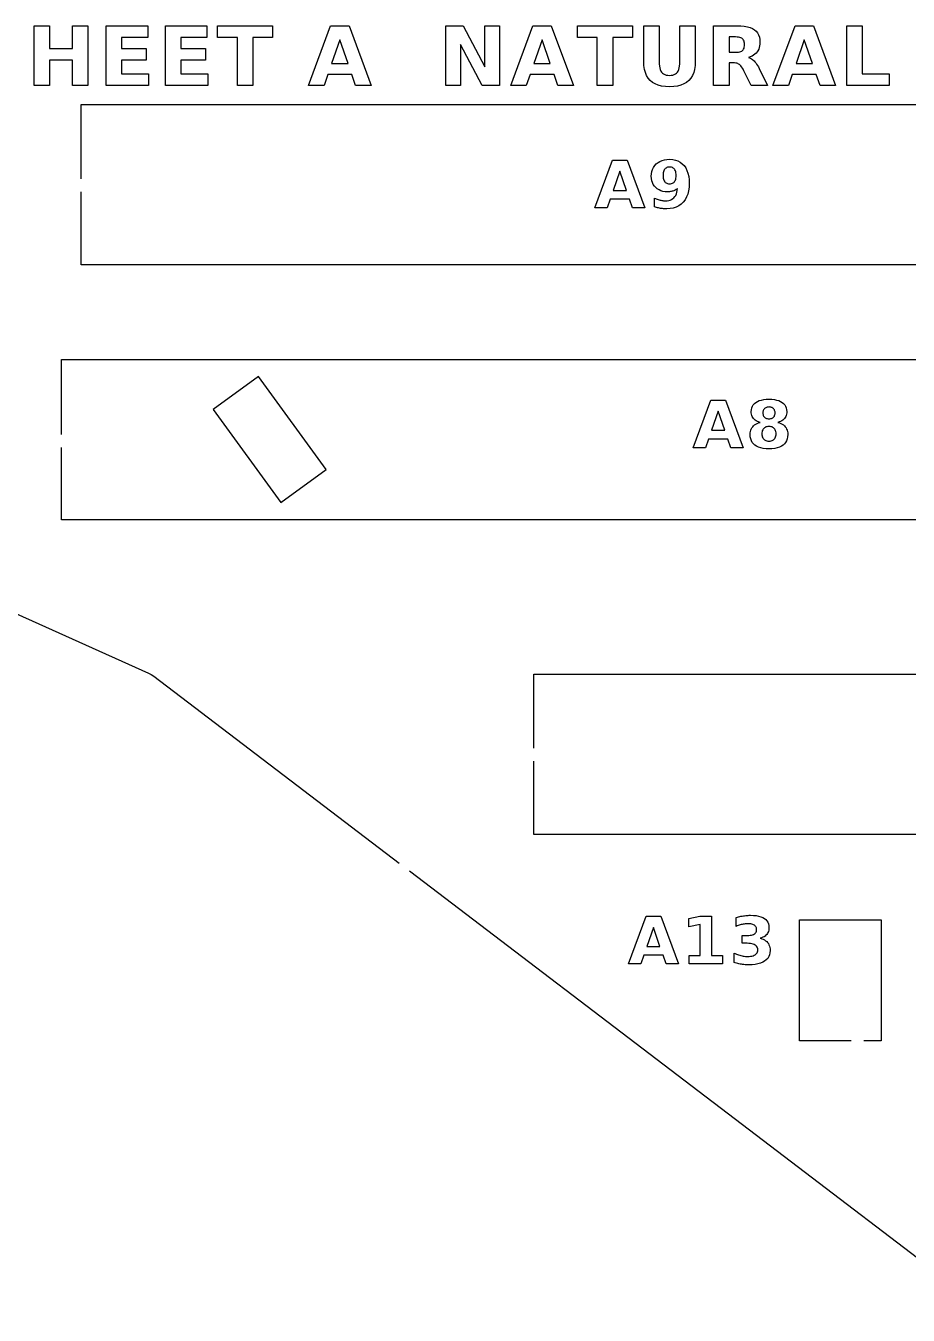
# Model space of a CAD drawing. Header units: millimetres. Extents: x 3 to 297, y 5 to 295.
# Drawn here: x 78.6 to 123.5, y 224.5 to 290 of the extents above; entities that cross this region are included whole.
import ezdxf

# ---------------------------------------------------------------- set-up
doc = ezdxf.new("R2010")
doc.units = ezdxf.units.MM
doc.layers.add('CUT', color=1, linetype='CONTINUOUS')
doc.layers.add('ENGRAVE', color=5, linetype='CONTINUOUS')

msp = doc.modelspace()

# ---------------------------------------------------------------- linework, layer by layer
at = {"layer": 'CUT', "color": 1}
for points in [[(81.425, 282.252), (81.425, 286.027), (138.575, 286.027), (138.575, 282.402)], [(138.575, 281.752), (138.575, 277.877), (81.425, 277.877), (81.425, 281.602)], [(13.9342, 267.4447), (13.3839, 273.9465), (9.5974, 273.626), (9.0788, 279.7541), (14.31, 280.1969), (14.5364, 277.5229), (22.4451, 279.8128), (22.5821, 279.8449), (22.7237, 279.8629), (22.8664, 279.866), (23.0086, 279.8544), (23.147, 279.8285), (47.2868, 273.9898), (47.4074, 273.9546), (47.5243, 273.9084), (84.8402, 257.125), (84.9775, 257.0536), (85.1057, 256.967), (97.5829, 247.4621)], [(80.425, 269.25), (80.425, 273.075), (149.575, 273.075), (149.575, 269.5)], [(129.1, 264.925), (80.425, 264.925), (80.425, 268.6)], [(104.425, 253.3), (104.425, 257.075), (155.575, 257.075), (155.575, 253.45)], [(155.575, 252.8), (155.575, 248.925), (104.425, 248.925), (104.425, 252.65)], [(98.0999, 247.0682), (128.9733, 223.5493)], [(120.55, 238.425), (117.925, 238.425), (117.925, 244.575), (122.075, 244.575), (122.075, 238.425), (121.2, 238.425)]]:
    msp.add_lwpolyline(points, dxfattribs=at)
msp.add_lwpolyline([(91.5664, 265.796), (93.8721, 267.4712), (90.4336, 272.204), (88.1279, 270.5288), (91.5664, 265.796)], close=True, dxfattribs=at)
at = {"layer": 'ENGRAVE', "color": 5}
for points in [[(81.7524, 290.0375), (81.7524, 287), (80.9691, 287), (80.9691, 288.2878), (79.8135, 288.2878), (79.8135, 287), (79.0302, 287), (79.0302, 290.0375), (79.8135, 290.0375), (79.8135, 288.8799), (80.9691, 288.8799), (80.9691, 290.0375), (81.7524, 290.0375)], [(84.7185, 288.8799), (84.7185, 288.2878), (83.4673, 288.2878), (83.4673, 287.592), (84.8426, 287.592), (84.8426, 287), (82.684, 287), (82.684, 290.0375), (84.7979, 290.0375), (84.7979, 289.4455), (83.4673, 289.4455), (83.4673, 288.8799), (84.7185, 288.8799)], [(87.7314, 288.2878), (86.4802, 288.2878), (86.4802, 287.592), (87.8556, 287.592), (87.8556, 287), (85.6969, 287), (85.6969, 290.0375), (87.8108, 290.0375), (87.8108, 289.4455), (86.4802, 289.4455), (86.4802, 288.8799), (87.7314, 288.8799), (87.7314, 288.2878)], [(89.3569, 289.4455), (88.3477, 289.4455), (88.3477, 290.0375), (91.1472, 290.0375), (91.1472, 289.4455), (90.1401, 289.4455), (90.1401, 287), (89.3569, 287), (89.3569, 289.4455)], [(96.1579, 287), (95.3705, 287), (95.1793, 287.5534), (93.9545, 287.5534), (93.7612, 287), (92.9739, 287), (94.099, 290.0375), (95.0328, 290.0375), (96.1579, 287)], [(102.6841, 287), (101.8092, 287), (100.7045, 289.0833), (100.7045, 287), (99.9619, 287), (99.9619, 290.0375), (100.8368, 290.0375), (101.9415, 287.9542), (101.9415, 290.0375), (102.6841, 290.0375), (102.6841, 287)], [(106.4376, 287), (105.6502, 287), (105.459, 287.5534), (104.2342, 287.5534), (104.0409, 287), (103.2536, 287), (104.3787, 290.0375), (105.3125, 290.0375), (106.4376, 287)], [(107.6541, 289.4455), (106.6449, 289.4455), (106.6449, 290.0375), (109.4444, 290.0375), (109.4444, 289.4455), (108.4373, 289.4455), (108.4373, 287), (107.6541, 287), (107.6541, 289.4455)], [(110.83, 287.8939), (110.8539, 287.8102), (110.8847, 287.7384), (110.9223, 287.6785), (110.9677, 287.6291), (111.0217, 287.5887), (111.0843, 287.5572), (111.1556, 287.5347), (111.2356, 287.5213), (111.3241, 287.5168), (111.4133, 287.5213), (111.4938, 287.5347), (111.5655, 287.5572), (111.6284, 287.5887), (111.6826, 287.6291), (111.728, 287.6785), (111.7656, 287.7384), (111.7964, 287.8102), (111.8203, 287.8939), (111.8374, 287.9896), (111.8477, 288.0971), (111.8511, 288.2166), (111.8511, 290.0375), (112.6344, 290.0375), (112.6344, 288.2166), (112.6254, 288.0108), (112.5984, 287.8233), (112.5535, 287.6541), (112.4906, 287.5032), (112.4097, 287.3706), (112.3109, 287.2563), (112.1936, 287.16), (112.0575, 287.0812), (111.9024, 287.0198), (111.7286, 286.976), (111.5358, 286.9498), (111.3241, 286.941), (111.1131, 286.9498), (110.9209, 286.976), (110.7474, 287.0198), (110.5926, 287.0812), (110.4566, 287.16), (110.3394, 287.2563), (110.2406, 287.3706), (110.1597, 287.5032), (110.0968, 287.6541), (110.0519, 287.8233), (110.0249, 288.0108), (110.016, 288.2166), (110.016, 290.0375), (110.7992, 290.0375), (110.7992, 288.2166), (110.8027, 288.0971), (110.8129, 287.9896), (110.83, 287.8939)], [(115.2824, 289.9872), (115.4201, 289.948), (115.5401, 289.8976), (115.6422, 289.8361), (115.7277, 289.7625), (115.7976, 289.6758), (115.852, 289.5762), (115.8909, 289.4636), (115.9142, 289.3379), (115.922, 289.1993), (115.9179, 289.1019), (115.9058, 289.0105), (115.8856, 288.9252), (115.8573, 288.8457), (115.8209, 288.7723), (115.7765, 288.7049), (115.7239, 288.6433), (115.6631, 288.5874), (115.5941, 288.5371), (115.517, 288.4924), (115.4316, 288.4534), (115.3381, 288.4201), (115.3907, 288.4053), (115.4415, 288.3854), (115.4904, 288.3603), (115.5374, 288.3301), (115.5826, 288.2948), (115.6259, 288.2543), (115.6684, 288.2075), (115.711, 288.1533), (115.7539, 288.0918), (115.7968, 288.0228), (115.84, 287.9464), (115.8833, 287.8626), (116.3085, 287), (115.4744, 287), (115.1041, 287.7548), (115.0667, 287.8267), (115.0291, 287.8907), (114.9914, 287.9466), (114.9535, 287.9944), (114.9155, 288.0343), (114.8772, 288.0661), (114.8368, 288.0916), (114.7921, 288.1124), (114.7432, 288.1286), (114.6901, 288.1402), (114.6327, 288.1472), (114.571, 288.1495), (114.3493, 288.1495), (114.3493, 287), (113.566, 287), (113.566, 290.0375), (114.7623, 290.0375), (114.9534, 290.0319), (115.1268, 290.0151), (115.2824, 289.9872)], [(119.7629, 287), (118.9756, 287), (118.7843, 287.5534), (117.5596, 287.5534), (117.3663, 287), (116.5789, 287), (117.704, 290.0375), (118.6379, 290.0375), (119.7629, 287)], [(120.3324, 287), (120.3324, 290.0375), (121.1157, 290.0375), (121.1157, 287.592), (122.491, 287.592), (122.491, 287), (120.3324, 287)], [(94.1498, 288.1169), (94.9819, 288.1169), (94.5669, 289.3254), (94.1498, 288.1169)], [(104.4295, 288.1169), (105.2616, 288.1169), (104.8466, 289.3254), (104.4295, 288.1169)], [(115.0645, 288.816), (115.0912, 288.8564), (115.112, 288.9033), (115.1268, 288.9567), (115.1357, 289.0168), (115.1387, 289.0833), (115.1357, 289.1492), (115.1268, 289.2086), (115.112, 289.2614), (115.0912, 289.3076), (115.0645, 289.3473), (115.0319, 289.3804), (114.9924, 289.4077), (114.9452, 289.4301), (114.8902, 289.4475), (114.8275, 289.4599), (114.7571, 289.4674), (114.6789, 289.4699), (114.3493, 289.4699), (114.3493, 288.6907), (114.6789, 288.6907), (114.7571, 288.6932), (114.8275, 288.7008), (114.8902, 288.7136), (114.9452, 288.7314), (114.9924, 288.7543), (115.0319, 288.7822), (115.0645, 288.816)], [(117.7549, 288.1169), (118.587, 288.1169), (118.172, 289.3254), (117.7549, 288.1169)], [(110.6051, 281.2576), (110.6539, 281.2372), (110.702, 281.2187), (110.7494, 281.2022), (110.7961, 281.1876), (110.842, 281.1749), (110.8875, 281.1643), (110.9328, 281.1555), (110.9779, 281.1487), (111.0228, 281.1438), (111.0676, 281.1409), (111.1122, 281.14), (111.2021, 281.1443), (111.2851, 281.1572), (111.3612, 281.1788), (111.4305, 281.209), (111.4929, 281.2479), (111.5484, 281.2954), (111.5969, 281.3514), (111.6383, 281.4157), (111.6725, 281.4885), (111.6996, 281.5695), (111.7195, 281.659), (111.7323, 281.7568), (111.695, 281.7308), (111.6569, 281.7071), (111.618, 281.6856), (111.5782, 281.6664), (111.5377, 281.6494), (111.4963, 281.6347), (111.4539, 281.6223), (111.4104, 281.6121), (111.3657, 281.6042), (111.3198, 281.5986), (111.2727, 281.5952), (111.2245, 281.5941), (111.1042, 281.6001), (110.992, 281.6182), (110.8878, 281.6484), (110.7915, 281.6906), (110.7033, 281.7449), (110.6231, 281.8113), (110.5532, 281.8876), (110.496, 281.9715), (110.4516, 282.063), (110.4198, 282.1622), (110.4008, 282.269), (110.3944, 282.3834), (110.4015, 282.5099), (110.4227, 282.6276), (110.4581, 282.7366), (110.5076, 282.837), (110.5713, 282.9287), (110.6491, 283.0117), (110.7388, 283.0838), (110.8382, 283.1428), (110.9472, 283.1887), (111.0658, 283.2215), (111.194, 283.2411), (111.3319, 283.2477), (111.4844, 283.2388), (111.6249, 283.2121), (111.7535, 283.1675), (111.8701, 283.1052), (111.9748, 283.025), (112.0676, 282.9271), (112.1471, 282.8128), (112.2123, 282.6838), (112.2629, 282.5401), (112.2991, 282.3816), (112.3208, 282.2084), (112.328, 282.0205), (112.3195, 281.8269), (112.2942, 281.6477), (112.2519, 281.4828), (112.1927, 281.3322), (112.1166, 281.1959), (112.0236, 281.074), (111.9159, 280.9689), (111.7956, 280.8828), (111.6627, 280.8159), (111.5173, 280.768), (111.3593, 280.7394), (111.1887, 280.7298), (111.1321, 280.7305), (111.0764, 280.7326), (111.0214, 280.7361), (110.9673, 280.741), (110.914, 280.7473), (110.8615, 280.755), (110.8096, 280.7641), (110.7581, 280.7746), (110.7069, 280.7866), (110.6561, 280.7999), (110.6056, 280.8146), (110.5555, 280.8307), (110.5555, 281.2799), (110.6051, 281.2576)], [(108.1549, 280.777), (107.5251, 280.777), (108.4251, 283.207), (109.1722, 283.207), (110.0723, 280.777), (109.4424, 280.777), (109.2894, 281.2197), (108.3096, 281.2197), (108.1549, 280.777)], [(108.7995, 282.6373), (108.4658, 281.6706), (109.1315, 281.6706), (108.7995, 282.6373)], [(111.4292, 282.0128), (111.4727, 282.0276), (111.5117, 282.0483), (111.5461, 282.075), (111.576, 282.1076), (111.6014, 282.1461), (111.6222, 282.1905), (111.6383, 282.2408), (111.6498, 282.2971), (111.6567, 282.3593), (111.659, 282.4274), (111.6567, 282.495), (111.6498, 282.5569), (111.6383, 282.6129), (111.6222, 282.6632), (111.6014, 282.7077), (111.576, 282.7464), (111.5461, 282.7792), (111.5117, 282.8061), (111.4727, 282.827), (111.4292, 282.8419), (111.3812, 282.8508), (111.3286, 282.8538), (111.2761, 282.8508), (111.2281, 282.8419), (111.1846, 282.827), (111.1456, 282.8061), (111.1112, 282.7792), (111.0813, 282.7464), (111.0559, 282.7077), (111.0351, 282.6632), (111.019, 282.6129), (111.0075, 282.5569), (111.0005, 282.495), (110.9982, 282.4274), (111.0005, 282.3593), (111.0075, 282.2971), (111.019, 282.2408), (111.0351, 282.1905), (111.0559, 282.1461), (111.0813, 282.1076), (111.1112, 282.075), (111.1456, 282.0483), (111.1846, 282.0276), (111.2281, 282.0128), (111.2761, 282.0039), (111.3286, 282.001), (111.3812, 282.0039), (111.4292, 282.0128)], [(113.1549, 268.575), (112.5251, 268.575), (113.4251, 271.005), (114.1722, 271.005), (115.0723, 268.575), (114.4424, 268.575), (114.2894, 269.0177), (113.3096, 269.0177), (113.1549, 268.575)], [(115.7309, 269.9536), (115.6783, 269.9897), (115.6318, 270.0299), (115.5913, 270.074), (115.557, 270.122), (115.5289, 270.1738), (115.5071, 270.2295), (115.4915, 270.2889), (115.4822, 270.3521), (115.479, 270.4191), (115.4854, 270.5175), (115.5045, 270.6079), (115.5364, 270.6901), (115.581, 270.7641), (115.6384, 270.83), (115.7085, 270.8878), (115.791, 270.9371), (115.8854, 270.9773), (115.9917, 271.0087), (116.11, 271.0311), (116.2402, 271.0445), (116.3824, 271.049), (116.5235, 271.0445), (116.6529, 271.0311), (116.7705, 271.0089), (116.8764, 270.9777), (116.9706, 270.9376), (117.0529, 270.8886), (117.1231, 270.8311), (117.1804, 270.7652), (117.225, 270.6911), (117.2569, 270.6087), (117.276, 270.518), (117.2824, 270.4191), (117.2793, 270.3521), (117.2699, 270.2889), (117.2541, 270.2295), (117.2321, 270.1738), (117.2039, 270.122), (117.1693, 270.074), (117.1286, 270.0299), (117.0819, 269.9897), (117.0291, 269.9536), (116.9704, 269.9214), (116.9056, 269.8932), (116.8348, 269.8689), (116.9139, 269.8438), (116.9863, 269.8139), (117.0519, 269.7792), (117.1108, 269.7398), (117.163, 269.6957), (117.2084, 269.6468), (117.2469, 269.5933), (117.2784, 269.5353), (117.303, 269.4728), (117.3205, 269.4059), (117.331, 269.3345), (117.3345, 269.2586), (117.3278, 269.1431), (117.3078, 269.0373), (117.2745, 268.9414), (117.2278, 268.8553), (117.1678, 268.779), (117.0944, 268.7125), (117.008, 268.6561), (116.9086, 268.6099), (116.7964, 268.574), (116.6713, 268.5483), (116.5332, 268.5329), (116.3824, 268.5278), (116.2309, 268.5329), (116.0924, 268.5483), (115.9667, 268.574), (115.8539, 268.6099), (115.754, 268.6561), (115.667, 268.7125), (115.5932, 268.779), (115.5327, 268.8553), (115.4858, 268.9414), (115.4522, 269.0373), (115.432, 269.1431), (115.4253, 269.2586), (115.4288, 269.3345), (115.4393, 269.4059), (115.4569, 269.4728), (115.4814, 269.5353), (115.5129, 269.5933), (115.5515, 269.6468), (115.5969, 269.6957), (115.649, 269.7398), (115.7079, 269.7792), (115.7735, 269.8139), (115.8459, 269.8438), (115.925, 269.8689), (115.8542, 269.8932), (115.7895, 269.9214), (115.7309, 269.9536)], [(113.7995, 270.4354), (113.4658, 269.4686), (114.1315, 269.4686), (113.7995, 270.4354)], [(116.0804, 270.2664), (116.0916, 270.2274), (116.1073, 270.1921), (116.1274, 270.1605), (116.1521, 270.1326), (116.1808, 270.1087), (116.2134, 270.0892), (116.2499, 270.074), (116.2902, 270.0632), (116.3344, 270.0567), (116.3824, 270.0545), (116.4293, 270.0567), (116.4726, 270.0632), (116.5122, 270.074), (116.548, 270.0892), (116.5802, 270.1087), (116.6086, 270.1326), (116.633, 270.1605), (116.6529, 270.1921), (116.6684, 270.2274), (116.6795, 270.2664), (116.6861, 270.3092), (116.6883, 270.3556), (116.6861, 270.402), (116.6795, 270.4447), (116.6684, 270.4836), (116.6529, 270.5187), (116.633, 270.5501), (116.6086, 270.5778), (116.5802, 270.6014), (116.548, 270.6207), (116.5122, 270.6358), (116.4726, 270.6465), (116.4293, 270.6529), (116.3824, 270.6551), (116.3344, 270.6529), (116.2902, 270.6464), (116.2499, 270.6355), (116.2134, 270.6204), (116.1808, 270.6008), (116.1521, 270.577), (116.1274, 270.5491), (116.1073, 270.5176), (116.0916, 270.4826), (116.0804, 270.4439), (116.0737, 270.4015), (116.0715, 270.3556), (116.0737, 270.3092), (116.0804, 270.2664)], [(116.2269, 269.6382), (116.1842, 269.6196), (116.1459, 269.5956), (116.1122, 269.5662), (116.0833, 269.5319), (116.0597, 269.493), (116.0414, 269.4494), (116.0283, 269.4013), (116.0204, 269.3485), (116.0178, 269.2911), (116.0204, 269.2338), (116.0283, 269.1811), (116.0414, 269.1331), (116.0597, 269.0897), (116.0833, 269.051), (116.1122, 269.0169), (116.1459, 268.9878), (116.1842, 268.964), (116.2269, 268.9455), (116.2742, 268.9323), (116.326, 268.9243), (116.3824, 268.9217), (116.4381, 268.9243), (116.4894, 268.9323), (116.5362, 268.9455), (116.5784, 268.964), (116.6161, 268.9878), (116.6493, 269.0169), (116.6776, 269.051), (116.7008, 269.0897), (116.7189, 269.1331), (116.7317, 269.1811), (116.7395, 269.2338), (116.7421, 269.2911), (116.7395, 269.349), (116.7317, 269.4021), (116.7189, 269.4504), (116.7008, 269.4941), (116.6776, 269.5329), (116.6493, 269.567), (116.6161, 269.5961), (116.5784, 269.6199), (116.5362, 269.6384), (116.4894, 269.6517), (116.4381, 269.6596), (116.3824, 269.6622), (116.326, 269.6596), (116.2742, 269.6516), (116.2269, 269.6382)], [(109.233, 242.335), (110.1331, 244.765), (110.8802, 244.765), (111.7802, 242.335), (111.1504, 242.335), (110.9974, 242.7777), (110.0175, 242.7777), (109.8629, 242.335), (109.233, 242.335)], [(112.8739, 244.3386), (112.3058, 244.2214), (112.3058, 244.6478), (112.8706, 244.765), (113.4663, 244.765), (113.4663, 242.768), (114.0197, 242.768), (114.0197, 242.335), (112.3205, 242.335), (112.3205, 242.768), (112.8739, 242.768), (112.8739, 244.3386)], [(116.0139, 243.6215), (116.086, 243.5925), (116.1515, 243.5584), (116.2105, 243.519), (116.2629, 243.4745), (116.3088, 243.4247), (116.3478, 243.37), (116.3798, 243.3105), (116.4046, 243.2463), (116.4224, 243.1773), (116.433, 243.1036), (116.4366, 243.0251), (116.4289, 242.9095), (116.4058, 242.8035), (116.3674, 242.7071), (116.3136, 242.6204), (116.2444, 242.5433), (116.1599, 242.4758), (116.0606, 242.4184), (115.9472, 242.3714), (115.8197, 242.3348), (115.6781, 242.3087), (115.5224, 242.293), (115.3526, 242.2878), (115.2902, 242.2887), (115.2277, 242.2912), (115.1652, 242.2953), (115.1026, 242.3012), (115.04, 242.3087), (114.9774, 242.3179), (114.9149, 242.3288), (114.8525, 242.3413), (114.7904, 242.3556), (114.7286, 242.3715), (114.6669, 242.389), (114.6055, 242.4083), (114.6055, 242.8917), (114.664, 242.8636), (114.7224, 242.8379), (114.7807, 242.8146), (114.8388, 242.7936), (114.8968, 242.7751), (114.9546, 242.759), (115.0122, 242.7453), (115.0695, 242.7341), (115.1265, 242.7254), (115.1832, 242.7192), (115.2396, 242.7155), (115.2956, 242.7143), (115.3754, 242.7166), (115.4487, 242.7238), (115.5155, 242.7358), (115.5759, 242.7526), (115.6298, 242.7742), (115.6773, 242.8005), (115.7178, 242.8313), (115.751, 242.8663), (115.7768, 242.9055), (115.7952, 242.9488), (115.8062, 242.9963), (115.8099, 243.0479), (115.8062, 243.101), (115.7948, 243.1496), (115.776, 243.1938), (115.7495, 243.2335), (115.7156, 243.2687), (115.674, 243.2994), (115.6251, 243.3255), (115.569, 243.3468), (115.5058, 243.3635), (115.4353, 243.3753), (115.3577, 243.3825), (115.2728, 243.3848), (115.0222, 243.3848), (115.0222, 243.7885), (115.2858, 243.7885), (115.3612, 243.7905), (115.4298, 243.7967), (115.4917, 243.807), (115.547, 243.8214), (115.5955, 243.8399), (115.6374, 243.8625), (115.6727, 243.8894), (115.7016, 243.9205), (115.7241, 243.9559), (115.7401, 243.9956), (115.7498, 244.0396), (115.753, 244.0879), (115.7498, 244.1328), (115.7405, 244.1742), (115.7249, 244.2121), (115.703, 244.2464), (115.675, 244.2772), (115.6407, 244.3044), (115.6006, 244.3278), (115.5555, 244.3469), (115.5052, 244.3618), (115.4497, 244.3724), (115.3891, 244.3788), (115.3233, 244.3809), (115.2727, 244.38), (115.222, 244.3771), (115.1711, 244.3724), (115.12, 244.3657), (115.0687, 244.3572), (115.0173, 244.3467), (114.9658, 244.3344), (114.9144, 244.3203), (114.8631, 244.3044), (114.8118, 244.2867), (114.7607, 244.2672), (114.7097, 244.2458), (114.7097, 244.7048), (114.7714, 244.7214), (114.833, 244.7366), (114.8944, 244.7504), (114.9556, 244.7627), (115.0167, 244.7735), (115.0775, 244.7829), (115.1381, 244.7909), (115.1983, 244.7974), (115.2582, 244.8025), (115.3177, 244.8061), (115.3768, 244.8083), (115.4356, 244.809), (115.5868, 244.8047), (115.7248, 244.7917), (115.8496, 244.7701), (115.9611, 244.7399), (116.0594, 244.701), (116.1444, 244.6535), (116.2163, 244.5974), (116.2751, 244.5325), (116.3208, 244.4588), (116.3535, 244.3765), (116.3731, 244.2854), (116.3796, 244.1856), (116.3765, 244.1167), (116.3671, 244.0521), (116.3515, 243.9917), (116.3297, 243.9357), (116.3016, 243.8839), (116.2673, 243.8365), (116.2269, 243.7934), (116.1805, 243.7548), (116.1281, 243.7207), (116.0698, 243.6911), (116.0055, 243.6659), (115.9353, 243.6452), (116.0139, 243.6215)], [(110.1738, 243.2286), (110.8395, 243.2286), (110.5075, 244.1954), (110.1738, 243.2286)]]:
    msp.add_lwpolyline(points, close=True, dxfattribs=at)

doc.saveas('drawing.dxf')
